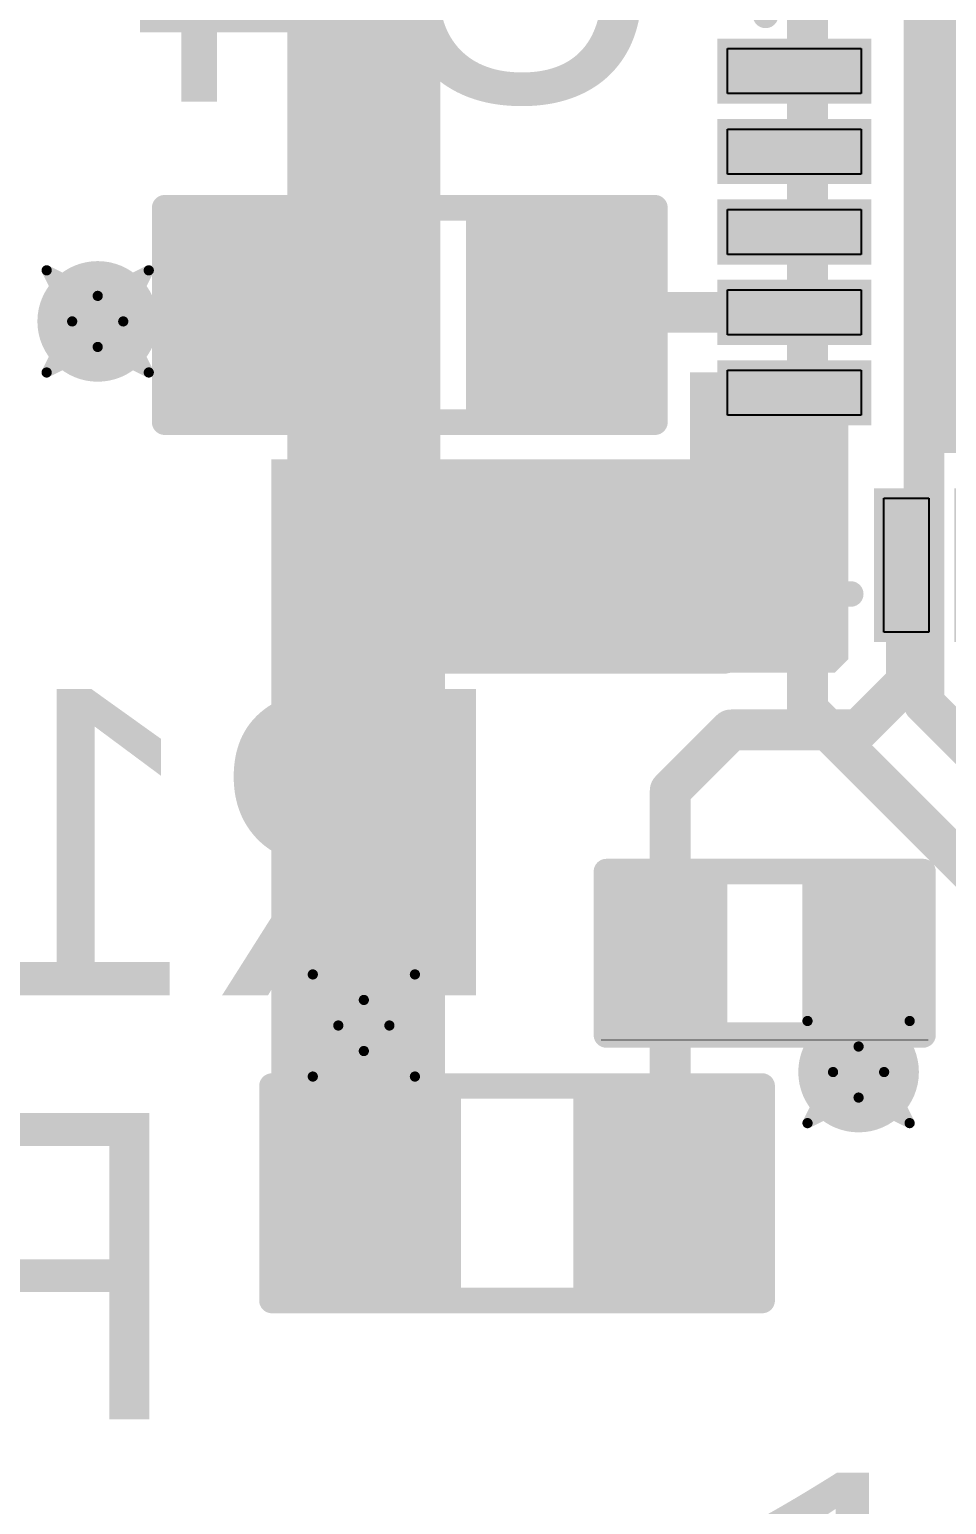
# Model space of a CAD drawing. Header units: inches. Extents: x -11 to 1110, y -7 to 455.
# Drawn here: x 567.88 to 572.45, y 8.62 to 15.96 of the extents above; entities that cross this region are included whole.
import ezdxf

# ---------------------------------------------------------------- set-up
doc = ezdxf.new("R2010")
doc.units = ezdxf.units.IN
for name, color, linetype in [('Bottom Layer', 5, 'Continuous'), ('Bottom Overlay', 54, 'Continuous'), ('Bottom Paste', 16, 'Continuous'), ('Bottom Solder', 6, 'Continuous'), ('Drill Drawing', 1, 'Continuous'), ('Top Layer', 1, 'Continuous'), ('Via Holes', 16, 'Continuous')]:
    doc.layers.add(name, color=color, linetype=linetype)
doc.styles.add('Arial', font='', dxfattribs={"height": 0.2})
doc.styles.get('Arial').set_extended_font_data('Arial')

# ---------------------------------------------------------------- blocks, each defined once
blk = doc.blocks.new('VQFN_CLIP_28_EP_3_5_4_5___B_7')
at = {"layer": 'Bottom Layer'}
for points in [[(-0.9121, 1.825), (-0.9121, 2.49), (-0.6881, 2.49), (-0.6881, 1.825)], [(-0.5121, 1.825), (-0.5121, 2.49), (-0.288, 2.49), (-0.288, 1.825)], [(-0.112, 1.825), (-0.112, 2.49), (0.112, 2.49), (0.112, 1.825)], [(0.288, 1.825), (0.288, 2.49), (0.5121, 2.49), (0.5121, 1.825)], [(0.6881, 1.825), (0.6881, 2.49), (0.9121, 2.49), (0.9121, 1.825)], [(-1.9901, 1.4879), (-1.9901, 1.7119), (-1.3251, 1.7119), (-1.3251, 1.4879)], [(1.3251, 1.4879), (1.3251, 1.7119), (1.9901, 1.7119), (1.9901, 1.4879)], [(-1.05, -1.55), (-1.05, 1.55), (1.05, 1.55), (1.05, -1.55)], [(-1.9901, 1.0879), (-1.9901, 1.3119), (-1.3251, 1.3119), (-1.3251, 1.0879)], [(1.3251, 1.0879), (1.3251, 1.3119), (1.9901, 1.3119), (1.9901, 1.0879)], [(-1.9901, 0.6881), (-1.9901, 0.9121), (-1.3251, 0.9121), (-1.3251, 0.6881)], [(1.3251, 0.6881), (1.3251, 0.9121), (1.9901, 0.9121), (1.9901, 0.6881)], [(-1.9901, 0.288), (-1.9901, 0.5121), (-1.3251, 0.5121), (-1.3251, 0.288)], [(1.3251, 0.288), (1.3251, 0.5121), (1.9901, 0.5121), (1.9901, 0.288)], [(-1.9901, -0.112), (-1.9901, 0.112), (-1.3251, 0.112), (-1.3251, -0.112)], [(1.3251, -0.112), (1.3251, 0.112), (1.9901, 0.112), (1.9901, -0.112)], [(-1.9901, -0.5121), (-1.9901, -0.288), (-1.3251, -0.288), (-1.3251, -0.5121)], [(1.3251, -0.5121), (1.3251, -0.288), (1.9901, -0.288), (1.9901, -0.5121)], [(-1.9901, -0.9121), (-1.9901, -0.6881), (-1.3251, -0.6881), (-1.3251, -0.9121)], [(1.3251, -0.9121), (1.3251, -0.6881), (1.9901, -0.6881), (1.9901, -0.9121)], [(-1.9901, -1.3119), (-1.9901, -1.0879), (-1.3251, -1.0879), (-1.3251, -1.3119)], [(1.3251, -1.3119), (1.3251, -1.0879), (1.9901, -1.0879), (1.9901, -1.3119)], [(-1.9901, -1.7119), (-1.9901, -1.4879), (-1.3251, -1.4879), (-1.3251, -1.7119)], [(1.3251, -1.7119), (1.3251, -1.4879), (1.9901, -1.4879), (1.9901, -1.7119)], [(-0.9121, -2.49), (-0.9121, -1.825), (-0.6881, -1.825), (-0.6881, -2.49)], [(-0.5121, -2.49), (-0.5121, -1.825), (-0.288, -1.825), (-0.288, -2.49)], [(-0.112, -2.49), (-0.112, -1.825), (0.112, -1.825), (0.112, -2.49)], [(0.288, -2.49), (0.288, -1.825), (0.5121, -1.825), (0.5121, -2.49)], [(0.6881, -2.49), (0.6881, -1.825), (0.9121, -1.825), (0.9121, -2.49)]]:
    blk.add_hatch(color=5, dxfattribs=at).paths.add_polyline_path(points)
at = {"layer": 'Bottom Solder'}
for points in [[(-0.9621, 1.775), (-0.9621, 2.54), (-0.6381, 2.54), (-0.6381, 1.775)], [(-0.5621, 1.775), (-0.5621, 2.54), (-0.238, 2.54), (-0.238, 1.775)], [(-0.162, 1.775), (-0.162, 2.54), (0.162, 2.54), (0.162, 1.775)], [(0.238, 1.775), (0.238, 2.54), (0.5621, 2.54), (0.5621, 1.775)], [(0.6381, 1.775), (0.6381, 2.54), (0.9621, 2.54), (0.9621, 1.775)], [(-2.0401, 1.4379), (-2.0401, 1.7619), (-1.2751, 1.7619), (-1.2751, 1.4379)], [(1.2751, 1.4379), (1.2751, 1.7619), (2.0401, 1.7619), (2.0401, 1.4379)], [(-1.1, -1.6), (-1.1, 1.6), (1.1, 1.6), (1.1, -1.6)], [(-2.0401, 1.0379), (-2.0401, 1.3619), (-1.2751, 1.3619), (-1.2751, 1.0379)], [(1.2751, 1.0379), (1.2751, 1.3619), (2.0401, 1.3619), (2.0401, 1.0379)], [(-2.0401, 0.6381), (-2.0401, 0.9621), (-1.2751, 0.9621), (-1.2751, 0.6381)], [(1.2751, 0.6381), (1.2751, 0.9621), (2.0401, 0.9621), (2.0401, 0.6381)], [(-2.0401, 0.238), (-2.0401, 0.5621), (-1.2751, 0.5621), (-1.2751, 0.238)], [(1.2751, 0.238), (1.2751, 0.5621), (2.0401, 0.5621), (2.0401, 0.238)], [(-2.0401, -0.162), (-2.0401, 0.162), (-1.2751, 0.162), (-1.2751, -0.162)], [(1.2751, -0.162), (1.2751, 0.162), (2.0401, 0.162), (2.0401, -0.162)], [(-2.0401, -0.5621), (-2.0401, -0.238), (-1.2751, -0.238), (-1.2751, -0.5621)], [(1.2751, -0.5621), (1.2751, -0.238), (2.0401, -0.238), (2.0401, -0.5621)], [(-2.0401, -0.9621), (-2.0401, -0.6381), (-1.2751, -0.6381), (-1.2751, -0.9621)], [(1.2751, -0.9621), (1.2751, -0.6381), (2.0401, -0.6381), (2.0401, -0.9621)], [(-2.0401, -1.3619), (-2.0401, -1.0379), (-1.2751, -1.0379), (-1.2751, -1.3619)], [(1.2751, -1.3619), (1.2751, -1.0379), (2.0401, -1.0379), (2.0401, -1.3619)], [(-2.0401, -1.7619), (-2.0401, -1.4379), (-1.2751, -1.4379), (-1.2751, -1.7619)], [(1.2751, -1.7619), (1.2751, -1.4379), (2.0401, -1.4379), (2.0401, -1.7619)], [(-0.9621, -2.54), (-0.9621, -1.775), (-0.6381, -1.775), (-0.6381, -2.54)], [(-0.5621, -2.54), (-0.5621, -1.775), (-0.238, -1.775), (-0.238, -2.54)], [(-0.162, -2.54), (-0.162, -1.775), (0.162, -1.775), (0.162, -2.54)], [(0.238, -2.54), (0.238, -1.775), (0.5621, -1.775), (0.5621, -2.54)], [(0.6381, -2.54), (0.6381, -1.775), (0.9621, -1.775), (0.9621, -2.54)]]:
    blk.add_hatch(color=6, dxfattribs=at).paths.add_polyline_path(points)
at = {"layer": 'Bottom Overlay'}
for points in [[(-1.0771, 2.3008, 0.127, 0.127, 0), (-1.8008, 2.3008, 0.127, 0.127, 0)], [(-1.8008, 1.8771, 0.127, 0.127, 0), (-1.8008, 2.3008, 0.127, 0.127, 0)], [(1.8008, 2.3008, 0.127, 0.127, 0), (1.0771, 2.3008, 0.127, 0.127, 0)], [(1.8008, 1.8771, 0.127, 0.127, 0), (1.8008, 2.3008, 0.127, 0.127, 0)], [(-2.2706, -1.7421, 0.127, 0.127, 0), (-2.2706, -1.4881, 0.127, 0.127, 0)], [(-2.1436, -1.6151, 0.127, 0.127, 0), (-2.2706, -1.4881, 0.127, 0.127, 0)], [(-2.2706, -1.7421, 0.127, 0.127, 0), (-2.1436, -1.6151, 0.127, 0.127, 0)], [(-1.8008, -2.3008, 0.127, 0.127, 0), (-1.8008, -1.8771, 0.127, 0.127, 0)], [(1.8008, -2.3008, 0.127, 0.127, 0), (1.8008, -1.8771, 0.127, 0.127, 0)], [(-1.0771, -2.3008, 0.127, 0.127, 0), (-1.8008, -2.3008, 0.127, 0.127, 0)], [(1.8008, -2.3008, 0.127, 0.127, 0), (1.0771, -2.3008, 0.127, 0.127, 0)]]:
    blk.add_lwpolyline(points, format="xyseb", dxfattribs=at)
for points in [[(-1.8326, 2.3008, 0.0635, 0.0635, 1), (-1.7691, 2.3008, 0.0635, 0.0635, 1)], [(-1.8326, 2.3008, 0.0635, 0.0635, 1), (-1.7691, 2.3008, 0.0635, 0.0635, 1)], [(-1.1089, 2.3008, 0.0635, 0.0635, 1), (-1.0454, 2.3008, 0.0635, 0.0635, 1)], [(1.0454, 2.3008, 0.0635, 0.0635, 1), (1.1089, 2.3008, 0.0635, 0.0635, 1)], [(1.7691, 2.3008, 0.0635, 0.0635, 1), (1.8326, 2.3008, 0.0635, 0.0635, 1)], [(1.7691, 2.3008, 0.0635, 0.0635, 1), (1.8326, 2.3008, 0.0635, 0.0635, 1)], [(-1.8326, 1.8771, 0.0635, 0.0635, 1), (-1.7691, 1.8771, 0.0635, 0.0635, 1)], [(1.7691, 1.8771, 0.0635, 0.0635, 1), (1.8326, 1.8771, 0.0635, 0.0635, 1)], [(-2.3023, -1.4881, 0.0635, 0.0635, 1), (-2.2388, -1.4881, 0.0635, 0.0635, 1)], [(-2.3023, -1.4881, 0.0635, 0.0635, 1), (-2.2388, -1.4881, 0.0635, 0.0635, 1)], [(-2.1753, -1.6151, 0.0635, 0.0635, 1), (-2.1118, -1.6151, 0.0635, 0.0635, 1)], [(-2.1753, -1.6151, 0.0635, 0.0635, 1), (-2.1118, -1.6151, 0.0635, 0.0635, 1)], [(-2.3023, -1.7421, 0.0635, 0.0635, 1), (-2.2388, -1.7421, 0.0635, 0.0635, 1)], [(-2.3023, -1.7421, 0.0635, 0.0635, 1), (-2.2388, -1.7421, 0.0635, 0.0635, 1)], [(-1.8326, -1.8771, 0.0635, 0.0635, 1), (-1.7691, -1.8771, 0.0635, 0.0635, 1)], [(1.7691, -1.8771, 0.0635, 0.0635, 1), (1.8326, -1.8771, 0.0635, 0.0635, 1)], [(-1.8326, -2.3008, 0.0635, 0.0635, 1), (-1.7691, -2.3008, 0.0635, 0.0635, 1)], [(-1.8326, -2.3008, 0.0635, 0.0635, 1), (-1.7691, -2.3008, 0.0635, 0.0635, 1)], [(-1.1089, -2.3008, 0.0635, 0.0635, 1), (-1.0454, -2.3008, 0.0635, 0.0635, 1)], [(1.0454, -2.3008, 0.0635, 0.0635, 1), (1.1089, -2.3008, 0.0635, 0.0635, 1)], [(1.7691, -2.3008, 0.0635, 0.0635, 1), (1.8326, -2.3008, 0.0635, 0.0635, 1)], [(1.7691, -2.3008, 0.0635, 0.0635, 1), (1.8326, -2.3008, 0.0635, 0.0635, 1)]]:
    blk.add_lwpolyline(points, format="xyseb", close=True, dxfattribs=at)
at = {"layer": 'Bottom Paste'}
for p, q in [((-0.912, 1.825), (-0.912, 2.49)), ((-0.912, 2.49), (-0.688, 2.49)), ((-0.688, 2.49), (-0.688, 1.825)), ((-0.512, 1.825), (-0.512, 2.49)), ((-0.512, 2.49), (-0.288, 2.49)), ((-0.288, 2.49), (-0.288, 1.825)), ((-0.112, 1.825), (-0.112, 2.49)), ((-0.112, 2.49), (0.112, 2.49)), ((0.112, 2.49), (0.112, 1.825)), ((0.288, 1.825), (0.288, 2.49)), ((0.288, 2.49), (0.512, 2.49)), ((0.512, 2.49), (0.512, 1.825)), ((0.688, 1.825), (0.688, 2.49)), ((0.688, 2.49), (0.912, 2.49)), ((0.912, 2.49), (0.912, 1.825)), ((-0.688, 1.825), (-0.912, 1.825)), ((-0.688, 1.825), (-0.688, 1.825)), ((-0.288, 1.825), (-0.512, 1.825)), ((-0.288, 1.825), (-0.288, 1.825)), ((0.112, 1.825), (-0.112, 1.825)), ((0.112, 1.825), (0.112, 1.825)), ((0.512, 1.825), (0.288, 1.825)), ((0.512, 1.825), (0.512, 1.825)), ((0.912, 1.825), (0.688, 1.825)), ((0.912, 1.825), (0.912, 1.825)), ((-1.99, 1.488), (-1.99, 1.712)), ((-1.99, 1.712), (-1.325, 1.712)), ((-1.325, 1.712), (-1.325, 1.488)), ((1.325, 1.488), (1.325, 1.712)), ((1.325, 1.712), (1.99, 1.712)), ((1.99, 1.712), (1.99, 1.488)), ((-1.325, 1.488), (-1.99, 1.488)), ((-1.325, 1.488), (-1.325, 1.488)), ((1.99, 1.488), (1.325, 1.488)), ((1.99, 1.488), (1.99, 1.488)), ((-1.99, 1.312), (-1.325, 1.312)), ((-1.99, 1.088), (-1.99, 1.312)), ((-1.99, 1.312), (-1.99, 1.312)), ((-1.325, 1.312), (-1.325, 1.088)), ((-0.9, 1.3), (0.9, 1.3)), ((-0.9, -1.3), (-0.9, 1.3)), ((-0.9, 1.3), (-0.9, 1.3)), ((0.9, 1.3), (0.9, -1.3)), ((1.325, 1.088), (1.325, 1.312)), ((1.325, 1.312), (1.99, 1.312)), ((1.99, 1.312), (1.99, 1.088)), ((-1.325, 1.088), (-1.99, 1.088)), ((1.99, 1.088), (1.325, 1.088)), ((1.99, 1.088), (1.99, 1.088)), ((-1.99, 0.688), (-1.99, 0.912)), ((-1.99, 0.912), (-1.325, 0.912)), ((-1.325, 0.912), (-1.325, 0.688)), ((1.325, 0.912), (1.99, 0.912)), ((1.325, 0.688), (1.325, 0.912)), ((1.325, 0.912), (1.325, 0.912)), ((1.99, 0.912), (1.99, 0.688)), ((-1.325, 0.688), (-1.99, 0.688)), ((-1.325, 0.688), (-1.325, 0.688)), ((1.99, 0.688), (1.325, 0.688)), ((-1.99, 0.288), (-1.99, 0.512)), ((-1.99, 0.512), (-1.325, 0.512)), ((-1.325, 0.512), (-1.325, 0.288)), ((1.325, 0.512), (1.99, 0.512)), ((1.325, 0.288), (1.325, 0.512)), ((1.325, 0.512), (1.325, 0.512)), ((1.99, 0.512), (1.99, 0.288)), ((-1.325, 0.288), (-1.99, 0.288)), ((-1.325, 0.288), (-1.325, 0.288)), ((1.99, 0.288), (1.325, 0.288)), ((-1.99, -0.112), (-1.99, 0.112)), ((-1.99, 0.112), (-1.325, 0.112)), ((-1.325, 0.112), (-1.325, -0.112)), ((1.325, 0.112), (1.99, 0.112)), ((1.325, -0.112), (1.325, 0.112)), ((1.325, 0.112), (1.325, 0.112)), ((1.99, 0.112), (1.99, -0.112)), ((-1.325, -0.112), (-1.99, -0.112)), ((-1.325, -0.112), (-1.325, -0.112)), ((1.99, -0.112), (1.325, -0.112)), ((-1.99, -0.512), (-1.99, -0.288)), ((-1.99, -0.288), (-1.325, -0.288)), ((-1.325, -0.288), (-1.325, -0.512)), ((1.325, -0.288), (1.99, -0.288)), ((1.325, -0.512), (1.325, -0.288)), ((1.325, -0.288), (1.325, -0.288)), ((1.99, -0.288), (1.99, -0.512)), ((-1.325, -0.512), (-1.99, -0.512)), ((-1.325, -0.512), (-1.325, -0.512)), ((1.99, -0.512), (1.325, -0.512)), ((-1.99, -0.912), (-1.99, -0.688)), ((-1.99, -0.688), (-1.325, -0.688)), ((-1.325, -0.688), (-1.325, -0.912)), ((1.325, -0.688), (1.99, -0.688)), ((1.325, -0.912), (1.325, -0.688)), ((1.325, -0.688), (1.325, -0.688)), ((1.99, -0.688), (1.99, -0.912)), ((-1.325, -0.912), (-1.99, -0.912)), ((-1.325, -0.912), (-1.325, -0.912)), ((1.99, -0.912), (1.325, -0.912)), ((-1.99, -1.088), (-1.325, -1.088)), ((-1.99, -1.312), (-1.99, -1.088)), ((-1.99, -1.088), (-1.99, -1.088)), ((-1.325, -1.088), (-1.325, -1.312)), ((1.325, -1.088), (1.99, -1.088)), ((1.325, -1.312), (1.325, -1.088)), ((1.325, -1.088), (1.325, -1.088)), ((1.99, -1.088), (1.99, -1.312)), ((-1.325, -1.312), (-1.99, -1.312)), ((0.9, -1.3), (-0.9, -1.3)), ((1.99, -1.312), (1.325, -1.312)), ((-1.99, -1.488), (-1.325, -1.488)), ((-1.99, -1.712), (-1.99, -1.488)), ((-1.99, -1.488), (-1.99, -1.488)), ((-1.325, -1.488), (-1.325, -1.712)), ((1.325, -1.488), (1.99, -1.488)), ((1.325, -1.712), (1.325, -1.488)), ((1.325, -1.488), (1.325, -1.488)), ((1.99, -1.488), (1.99, -1.712)), ((-1.325, -1.712), (-1.99, -1.712)), ((1.99, -1.712), (1.325, -1.712)), ((-0.912, -2.49), (-0.912, -1.825)), ((-0.912, -1.825), (-0.688, -1.825)), ((-0.688, -1.825), (-0.688, -2.49)), ((-0.512, -1.825), (-0.288, -1.825)), ((-0.512, -2.49), (-0.512, -1.825)), ((-0.512, -1.825), (-0.512, -1.825)), ((-0.288, -1.825), (-0.288, -2.49)), ((-0.112, -1.825), (0.112, -1.825)), ((-0.112, -2.49), (-0.112, -1.825)), ((-0.112, -1.825), (-0.112, -1.825)), ((0.112, -1.825), (0.112, -2.49)), ((0.288, -2.49), (0.288, -1.825)), ((0.288, -1.825), (0.512, -1.825)), ((0.512, -1.825), (0.512, -2.49)), ((0.688, -2.49), (0.688, -1.825)), ((0.688, -1.825), (0.912, -1.825)), ((0.912, -1.825), (0.912, -2.49)), ((-0.688, -2.49), (-0.912, -2.49)), ((-0.688, -2.49), (-0.688, -2.49)), ((-0.288, -2.49), (-0.512, -2.49)), ((0.112, -2.49), (-0.112, -2.49)), ((0.512, -2.49), (0.288, -2.49)), ((0.512, -2.49), (0.512, -2.49)), ((0.912, -2.49), (0.688, -2.49)), ((0.912, -2.49), (0.912, -2.49))]:
    blk.add_line(p, q, dxfattribs=at)
blk = doc.blocks.new('R___0603_B_33')
at = {"layer": 'Bottom Layer'}
for points in [[(-1.143, -0.4445), (-1.143, 0.4445), (-0.381, 0.4445), (-0.381, -0.4445)], [(0.381, -0.4445), (0.381, 0.4445), (1.143, 0.4445), (1.143, -0.4445)]]:
    blk.add_hatch(color=5, dxfattribs=at).paths.add_polyline_path(points)
at = {"layer": 'Bottom Paste'}
for points in [[(-1.143, -0.4445), (-1.143, 0.4445), (-0.381, 0.4445), (-0.381, -0.4445)], [(0.381, -0.4445), (0.381, 0.4445), (1.143, 0.4445), (1.143, -0.4445)]]:
    blk.add_hatch(color=16, dxfattribs=at).paths.add_polyline_path(points)
at = {"layer": 'Bottom Solder'}
for points in [[(-1.2446, -0.5461), (-1.2446, 0.5461), (-0.2794, 0.5461), (-0.2794, -0.5461)], [(0.2794, -0.5461), (0.2794, 0.5461), (1.2446, 0.5461), (1.2446, -0.5461)]]:
    blk.add_hatch(color=6, dxfattribs=at).paths.add_polyline_path(points)
at = {"layer": 'Bottom Overlay'}
for points in [[(1.2192, 0.5334, 0.127, 0.127, 0), (-1.2192, 0.5334, 0.127, 0.127, 0)], [(-1.2192, 0.5334, 0.127, 0.127, 0), (-1.2192, -0.5334, 0.127, 0.127, 0)], [(1.2192, 0.5334, 0.127, 0.127, 0), (1.2192, -0.5334, 0.127, 0.127, 0)], [(1.2192, -0.5334, 0.127, 0.127, 0), (-1.2192, -0.5334, 0.127, 0.127, 0)]]:
    blk.add_lwpolyline(points, format="xyseb", dxfattribs=at)
for points in [[(-1.25095, 0.5334, 0.0635, 0.0635, 1), (-1.18745, 0.5334, 0.0635, 0.0635, 1)], [(-1.25095, 0.5334, 0.0635, 0.0635, 1), (-1.18745, 0.5334, 0.0635, 0.0635, 1)], [(1.18745, 0.5334, 0.0635, 0.0635, 1), (1.25095, 0.5334, 0.0635, 0.0635, 1)], [(1.18745, 0.5334, 0.0635, 0.0635, 1), (1.25095, 0.5334, 0.0635, 0.0635, 1)], [(-1.25095, -0.5334, 0.0635, 0.0635, 1), (-1.18745, -0.5334, 0.0635, 0.0635, 1)], [(-1.25095, -0.5334, 0.0635, 0.0635, 1), (-1.18745, -0.5334, 0.0635, 0.0635, 1)], [(1.18745, -0.5334, 0.0635, 0.0635, 1), (1.25095, -0.5334, 0.0635, 0.0635, 1)], [(1.18745, -0.5334, 0.0635, 0.0635, 1), (1.25095, -0.5334, 0.0635, 0.0635, 1)]]:
    blk.add_lwpolyline(points, format="xyseb", close=True, dxfattribs=at)
blk = doc.blocks.new('R___0402_B_35')
at = {"layer": 'Bottom Layer'}
for points in [[(-0.2413, 0.3175), (-0.2413, -0.3175), (-0.6985, -0.3175), (-0.6985, 0.3175)], [(0.6985, 0.3175), (0.6985, -0.3175), (0.2413, -0.3175), (0.2413, 0.3175)]]:
    blk.add_hatch(color=5, dxfattribs=at).paths.add_polyline_path(points)
at = {"layer": 'Bottom Paste'}
for points in [[(-0.2413, 0.3175), (-0.2413, -0.3175), (-0.6985, -0.3175), (-0.6985, 0.3175)], [(0.6985, 0.3175), (0.6985, -0.3175), (0.2413, -0.3175), (0.2413, 0.3175)]]:
    blk.add_hatch(color=16, dxfattribs=at).paths.add_polyline_path(points)
at = {"layer": 'Bottom Solder'}
for points in [[(-0.1863, 0.3725), (-0.1863, -0.3725), (-0.7535, -0.3725), (-0.7535, 0.3725)], [(0.7535, 0.3725), (0.7535, -0.3725), (0.1863, -0.3725), (0.1863, 0.3725)]]:
    blk.add_hatch(color=6, dxfattribs=at).paths.add_polyline_path(points)
at = {"layer": 'Bottom Overlay'}
for points in [[(0.7874, 0.4064, 0.127, 0.127, 0), (-0.7874, 0.4064, 0.127, 0.127, 0)], [(-0.7874, 0.4064, 0.127, 0.127, 0), (-0.7874, -0.4064, 0.127, 0.127, 0)], [(0.7874, 0.4064, 0.127, 0.127, 0), (0.7874, -0.4064, 0.127, 0.127, 0)], [(0.8128, 0.4318, 0.00323, 0.00323, 0), (-0.8128, 0.4318, 0.00323, 0.00323, 0)], [(0.7874, -0.4064, 0.127, 0.127, 0), (-0.7874, -0.4064, 0.127, 0.127, 0)]]:
    blk.add_lwpolyline(points, format="xyseb", dxfattribs=at)
for points in [[(-0.8191, 0.4064, 0.0635, 0.0635, 1), (-0.7556, 0.4064, 0.0635, 0.0635, 1)], [(-0.8191, 0.4064, 0.0635, 0.0635, 1), (-0.7556, 0.4064, 0.0635, 0.0635, 1)], [(0.7556, 0.4064, 0.0635, 0.0635, 1), (0.8191, 0.4064, 0.0635, 0.0635, 1)], [(0.7556, 0.4064, 0.0635, 0.0635, 1), (0.8191, 0.4064, 0.0635, 0.0635, 1)], [(-0.8136, 0.4318, 0.00161, 0.00161, 1), (-0.812, 0.4318, 0.00161, 0.00161, 1)], [(0.812, 0.4318, 0.00161, 0.00161, 1), (0.8136, 0.4318, 0.00161, 0.00161, 1)], [(-0.8191, -0.4064, 0.0635, 0.0635, 1), (-0.7556, -0.4064, 0.0635, 0.0635, 1)], [(-0.8191, -0.4064, 0.0635, 0.0635, 1), (-0.7556, -0.4064, 0.0635, 0.0635, 1)], [(0.7556, -0.4064, 0.0635, 0.0635, 1), (0.8191, -0.4064, 0.0635, 0.0635, 1)], [(0.7556, -0.4064, 0.0635, 0.0635, 1), (0.8191, -0.4064, 0.0635, 0.0635, 1)]]:
    blk.add_lwpolyline(points, format="xyseb", close=True, dxfattribs=at)
blk = doc.blocks.new('R___0603_B_37')
at = {"layer": 'Bottom Layer'}
for points in [[(-1.143, -0.4445), (-1.143, 0.4445), (-0.381, 0.4445), (-0.381, -0.4445)], [(0.381, -0.4445), (0.381, 0.4445), (1.143, 0.4445), (1.143, -0.4445)]]:
    blk.add_hatch(color=5, dxfattribs=at).paths.add_polyline_path(points)
at = {"layer": 'Bottom Paste'}
for points in [[(-1.143, -0.4445), (-1.143, 0.4445), (-0.381, 0.4445), (-0.381, -0.4445)], [(0.381, -0.4445), (0.381, 0.4445), (1.143, 0.4445), (1.143, -0.4445)]]:
    blk.add_hatch(color=16, dxfattribs=at).paths.add_polyline_path(points)
at = {"layer": 'Bottom Solder'}
for points in [[(-1.2446, -0.5461), (-1.2446, 0.5461), (-0.2794, 0.5461), (-0.2794, -0.5461)], [(0.2794, -0.5461), (0.2794, 0.5461), (1.2446, 0.5461), (1.2446, -0.5461)]]:
    blk.add_hatch(color=6, dxfattribs=at).paths.add_polyline_path(points)
at = {"layer": 'Bottom Overlay'}
for points in [[(1.2192, 0.5334, 0.127, 0.127, 0), (-1.2192, 0.5334, 0.127, 0.127, 0)], [(-1.2192, 0.5334, 0.127, 0.127, 0), (-1.2192, -0.5334, 0.127, 0.127, 0)], [(1.2192, 0.5334, 0.127, 0.127, 0), (1.2192, -0.5334, 0.127, 0.127, 0)], [(1.2192, -0.5334, 0.127, 0.127, 0), (-1.2192, -0.5334, 0.127, 0.127, 0)]]:
    blk.add_lwpolyline(points, format="xyseb", dxfattribs=at)
for points in [[(-1.25095, 0.5334, 0.0635, 0.0635, 1), (-1.18745, 0.5334, 0.0635, 0.0635, 1)], [(-1.25095, 0.5334, 0.0635, 0.0635, 1), (-1.18745, 0.5334, 0.0635, 0.0635, 1)], [(1.18745, 0.5334, 0.0635, 0.0635, 1), (1.25095, 0.5334, 0.0635, 0.0635, 1)], [(1.18745, 0.5334, 0.0635, 0.0635, 1), (1.25095, 0.5334, 0.0635, 0.0635, 1)], [(-1.25095, -0.5334, 0.0635, 0.0635, 1), (-1.18745, -0.5334, 0.0635, 0.0635, 1)], [(-1.25095, -0.5334, 0.0635, 0.0635, 1), (-1.18745, -0.5334, 0.0635, 0.0635, 1)], [(1.18745, -0.5334, 0.0635, 0.0635, 1), (1.25095, -0.5334, 0.0635, 0.0635, 1)], [(1.18745, -0.5334, 0.0635, 0.0635, 1), (1.25095, -0.5334, 0.0635, 0.0635, 1)]]:
    blk.add_lwpolyline(points, format="xyseb", close=True, dxfattribs=at)

msp = doc.modelspace()

# ---------------------------------------------------------------- hatches: boundary and pattern name
at = {"layer": 'Bottom Layer'}
h = msp.add_hatch(color=5, dxfattribs=at)
edge = h.paths.add_edge_path()
edge.add_arc((568.2234, 14.5034), 0.3, 0, 360)
msp.add_hatch(color=5, dxfattribs=at).paths.add_polyline_path([(571.9572, 13.8011), (571.9564, 13.8011), (571.9564, 12.8227), (571.89, 12.7563), (571.373, 12.7563), (571.3455, 12.7508), (569.9506, 12.7508), (569.9506, 9.7282), (569.087, 9.7282), (569.087, 13.8176), (571.1698, 13.8176), (571.1698, 14.2494), (571.9572, 14.2494)])
h = msp.add_hatch(color=5, dxfattribs=at)
edge = h.paths.add_edge_path()
edge.add_arc((569.5472, 11.0012), 0.3, 0, 360)
h = msp.add_hatch(color=5, dxfattribs=at)
edge = h.paths.add_edge_path()
edge.add_arc((572.008, 10.7696), 0.3, 0, 360)
at = {"layer": 'Top Layer'}
h = msp.add_hatch(color=1, dxfattribs=at)
edge = h.paths.add_edge_path()
edge.add_arc((568.2234, 14.5034), 0.3, 0, 360)
h = msp.add_hatch(color=1, dxfattribs=at)
edge = h.paths.add_edge_path()
edge.add_arc((569.5472, 11.0012), 0.3, 0, 360)
h = msp.add_hatch(color=1, dxfattribs=at)
edge = h.paths.add_edge_path()
edge.add_arc((572.008, 10.7696), 0.3, 0, 360)
at = {"layer": 'Via Holes'}
h = msp.add_hatch(color=7, dxfattribs=at)
edge = h.paths.add_edge_path()
edge.add_arc((568.2234, 14.5034), 0.15, 0, 360)
h = msp.add_hatch(color=7, dxfattribs=at)
edge = h.paths.add_edge_path()
edge.add_arc((569.5472, 11.0012), 0.15, 0, 360)
h = msp.add_hatch(color=7, dxfattribs=at)
edge = h.paths.add_edge_path()
edge.add_arc((572.008, 10.7696), 0.15, 0, 360)

# ---------------------------------------------------------------- linework, layer by layer
at = {"layer": 'Bottom Layer'}
for points in [[(570.5378, 14.5354, 0.2032, 0.2032, 0), (570.5508, 14.5484, 0.2032, 0.2032, 0)], [(570.5508, 14.5484, 0.2032, 0.2032, 0), (571.6887, 14.5484, 0.2032, 0.2032, 0)], [(572.2462, 12.7096, 0.2032, 0.2032, 0), (572.2462, 13.2908, 0.2032, 0.2032, 0)], [(572.008, 12.4714, 0.2032, 0.2032, 0), (572.2462, 12.7096, 0.2032, 0.2032, 0)], [(571.0712, 12.1696, 0.2032, 0.2032, 0), (571.373, 12.4714, 0.2032, 0.2032, 0)], [(571.373, 12.4714, 0.2032, 0.2032, 0), (572.008, 12.4714, 0.2032, 0.2032, 0)], [(571.0712, 11.3604, 0.2032, 0.2032, 0), (571.0712, 12.1696, 0.2032, 0.2032, 0)], [(571.0712, 10.1666, 0.2032, 0.2032, 0), (571.0712, 11.3604, 0.2032, 0.2032, 0)], [(569.5472, 10.1666, 0.762, 0.762, 0), (569.5472, 11.0012, 0.762, 0.762, 0)]]:
    msp.add_lwpolyline(points, format="xyseb", dxfattribs=at)
for points in [[(570.487, 14.5354, 0.1016, 0.1016, 1), (570.5886, 14.5354, 0.1016, 0.1016, 1)], [(570.5, 14.5484, 0.1016, 0.1016, 1), (570.6016, 14.5484, 0.1016, 0.1016, 1)], [(570.5, 14.5484, 0.1016, 0.1016, 1), (570.6016, 14.5484, 0.1016, 0.1016, 1)], [(571.6379, 14.5484, 0.1016, 0.1016, 1), (571.7395, 14.5484, 0.1016, 0.1016, 1)], [(572.1954, 13.2908, 0.1016, 0.1016, 1), (572.297, 13.2908, 0.1016, 0.1016, 1)], [(572.1954, 12.7096, 0.1016, 0.1016, 1), (572.297, 12.7096, 0.1016, 0.1016, 1)], [(572.1954, 12.7096, 0.1016, 0.1016, 1), (572.297, 12.7096, 0.1016, 0.1016, 1)], [(571.3222, 12.4714, 0.1016, 0.1016, 1), (571.4238, 12.4714, 0.1016, 0.1016, 1)], [(571.3222, 12.4714, 0.1016, 0.1016, 1), (571.4238, 12.4714, 0.1016, 0.1016, 1)], [(571.9572, 12.4714, 0.1016, 0.1016, 1), (572.0588, 12.4714, 0.1016, 0.1016, 1)], [(571.9572, 12.4714, 0.1016, 0.1016, 1), (572.0588, 12.4714, 0.1016, 0.1016, 1)], [(571.0204, 12.1696, 0.1016, 0.1016, 1), (571.122, 12.1696, 0.1016, 0.1016, 1)], [(571.0204, 12.1696, 0.1016, 0.1016, 1), (571.122, 12.1696, 0.1016, 0.1016, 1)], [(571.0204, 11.3604, 0.1016, 0.1016, 1), (571.122, 11.3604, 0.1016, 0.1016, 1)], [(571.0204, 11.3604, 0.1016, 0.1016, 1), (571.122, 11.3604, 0.1016, 0.1016, 1)], [(569.3567, 11.0012, 0.381, 0.381, 1), (569.7377, 11.0012, 0.381, 0.381, 1)], [(569.3567, 10.1666, 0.381, 0.381, 1), (569.7377, 10.1666, 0.381, 0.381, 1)], [(571.0204, 10.1666, 0.1016, 0.1016, 1), (571.122, 10.1666, 0.1016, 0.1016, 1)]]:
    msp.add_lwpolyline(points, format="xyseb", close=True, dxfattribs=at)
at = {"layer": 'Drill Drawing'}
for points in [[(567.9694, 14.7574, 0.0508, 0.0508, 0), (568.2234, 14.6304, 0.0508, 0.0508, 0)], [(567.9694, 14.7574, 0.0508, 0.0508, 0), (568.0964, 14.5034, 0.0508, 0.0508, 0)], [(568.2234, 14.6304, 0.0508, 0.0508, 0), (568.4774, 14.7574, 0.0508, 0.0508, 0)], [(568.3504, 14.5034, 0.0508, 0.0508, 0), (568.4774, 14.7574, 0.0508, 0.0508, 0)], [(567.9694, 14.2494, 0.0508, 0.0508, 0), (568.0964, 14.5034, 0.0508, 0.0508, 0)], [(568.3504, 14.5034, 0.0508, 0.0508, 0), (568.4774, 14.2494, 0.0508, 0.0508, 0)], [(567.9694, 14.2494, 0.0508, 0.0508, 0), (568.2234, 14.3764, 0.0508, 0.0508, 0)], [(568.2234, 14.3764, 0.0508, 0.0508, 0), (568.4774, 14.2494, 0.0508, 0.0508, 0)], [(569.2932, 11.2552, 0.0508, 0.0508, 0), (569.5472, 11.1282, 0.0508, 0.0508, 0)], [(569.2932, 11.2552, 0.0508, 0.0508, 0), (569.4202, 11.0012, 0.0508, 0.0508, 0)], [(569.5472, 11.1282, 0.0508, 0.0508, 0), (569.8012, 11.2552, 0.0508, 0.0508, 0)], [(569.6742, 11.0012, 0.0508, 0.0508, 0), (569.8012, 11.2552, 0.0508, 0.0508, 0)], [(569.2932, 10.7472, 0.0508, 0.0508, 0), (569.4202, 11.0012, 0.0508, 0.0508, 0)], [(569.6742, 11.0012, 0.0508, 0.0508, 0), (569.8012, 10.7472, 0.0508, 0.0508, 0)], [(571.754, 11.0236, 0.0508, 0.0508, 0), (572.008, 10.8966, 0.0508, 0.0508, 0)], [(571.754, 11.0236, 0.0508, 0.0508, 0), (571.881, 10.7696, 0.0508, 0.0508, 0)], [(572.008, 10.8966, 0.0508, 0.0508, 0), (572.262, 11.0236, 0.0508, 0.0508, 0)], [(572.135, 10.7696, 0.0508, 0.0508, 0), (572.262, 11.0236, 0.0508, 0.0508, 0)], [(569.2932, 10.7472, 0.0508, 0.0508, 0), (569.5472, 10.8742, 0.0508, 0.0508, 0)], [(569.5472, 10.8742, 0.0508, 0.0508, 0), (569.8012, 10.7472, 0.0508, 0.0508, 0)], [(571.754, 10.5156, 0.0508, 0.0508, 0), (571.881, 10.7696, 0.0508, 0.0508, 0)], [(572.135, 10.7696, 0.0508, 0.0508, 0), (572.262, 10.5156, 0.0508, 0.0508, 0)], [(571.754, 10.5156, 0.0508, 0.0508, 0), (572.008, 10.6426, 0.0508, 0.0508, 0)], [(572.008, 10.6426, 0.0508, 0.0508, 0), (572.262, 10.5156, 0.0508, 0.0508, 0)]]:
    msp.add_lwpolyline(points, format="xyseb", dxfattribs=at)
for points in [[(567.9567, 14.7574, 0.0254, 0.0254, 1), (567.9821, 14.7574, 0.0254, 0.0254, 1)], [(567.9567, 14.7574, 0.0254, 0.0254, 1), (567.9821, 14.7574, 0.0254, 0.0254, 1)], [(568.4647, 14.7574, 0.0254, 0.0254, 1), (568.4901, 14.7574, 0.0254, 0.0254, 1)], [(568.4647, 14.7574, 0.0254, 0.0254, 1), (568.4901, 14.7574, 0.0254, 0.0254, 1)], [(568.2107, 14.6304, 0.0254, 0.0254, 1), (568.2361, 14.6304, 0.0254, 0.0254, 1)], [(568.2107, 14.6304, 0.0254, 0.0254, 1), (568.2361, 14.6304, 0.0254, 0.0254, 1)], [(568.0837, 14.5034, 0.0254, 0.0254, 1), (568.1091, 14.5034, 0.0254, 0.0254, 1)], [(568.0837, 14.5034, 0.0254, 0.0254, 1), (568.1091, 14.5034, 0.0254, 0.0254, 1)], [(568.3377, 14.5034, 0.0254, 0.0254, 1), (568.3631, 14.5034, 0.0254, 0.0254, 1)], [(568.3377, 14.5034, 0.0254, 0.0254, 1), (568.3631, 14.5034, 0.0254, 0.0254, 1)], [(568.2107, 14.3764, 0.0254, 0.0254, 1), (568.2361, 14.3764, 0.0254, 0.0254, 1)], [(568.2107, 14.3764, 0.0254, 0.0254, 1), (568.2361, 14.3764, 0.0254, 0.0254, 1)], [(567.9567, 14.2494, 0.0254, 0.0254, 1), (567.9821, 14.2494, 0.0254, 0.0254, 1)], [(567.9567, 14.2494, 0.0254, 0.0254, 1), (567.9821, 14.2494, 0.0254, 0.0254, 1)], [(568.4647, 14.2494, 0.0254, 0.0254, 1), (568.4901, 14.2494, 0.0254, 0.0254, 1)], [(568.4647, 14.2494, 0.0254, 0.0254, 1), (568.4901, 14.2494, 0.0254, 0.0254, 1)], [(569.2805, 11.2552, 0.0254, 0.0254, 1), (569.3059, 11.2552, 0.0254, 0.0254, 1)], [(569.2805, 11.2552, 0.0254, 0.0254, 1), (569.3059, 11.2552, 0.0254, 0.0254, 1)], [(569.7885, 11.2552, 0.0254, 0.0254, 1), (569.8139, 11.2552, 0.0254, 0.0254, 1)], [(569.7885, 11.2552, 0.0254, 0.0254, 1), (569.8139, 11.2552, 0.0254, 0.0254, 1)], [(569.5345, 11.1282, 0.0254, 0.0254, 1), (569.5599, 11.1282, 0.0254, 0.0254, 1)], [(569.5345, 11.1282, 0.0254, 0.0254, 1), (569.5599, 11.1282, 0.0254, 0.0254, 1)], [(569.4075, 11.0012, 0.0254, 0.0254, 1), (569.4329, 11.0012, 0.0254, 0.0254, 1)], [(569.4075, 11.0012, 0.0254, 0.0254, 1), (569.4329, 11.0012, 0.0254, 0.0254, 1)], [(569.6615, 11.0012, 0.0254, 0.0254, 1), (569.6869, 11.0012, 0.0254, 0.0254, 1)], [(569.6615, 11.0012, 0.0254, 0.0254, 1), (569.6869, 11.0012, 0.0254, 0.0254, 1)], [(571.7413, 11.0236, 0.0254, 0.0254, 1), (571.7667, 11.0236, 0.0254, 0.0254, 1)], [(571.7413, 11.0236, 0.0254, 0.0254, 1), (571.7667, 11.0236, 0.0254, 0.0254, 1)], [(572.2493, 11.0236, 0.0254, 0.0254, 1), (572.2747, 11.0236, 0.0254, 0.0254, 1)], [(572.2493, 11.0236, 0.0254, 0.0254, 1), (572.2747, 11.0236, 0.0254, 0.0254, 1)], [(569.5345, 10.8742, 0.0254, 0.0254, 1), (569.5599, 10.8742, 0.0254, 0.0254, 1)], [(569.5345, 10.8742, 0.0254, 0.0254, 1), (569.5599, 10.8742, 0.0254, 0.0254, 1)], [(571.9953, 10.8966, 0.0254, 0.0254, 1), (572.0207, 10.8966, 0.0254, 0.0254, 1)], [(571.9953, 10.8966, 0.0254, 0.0254, 1), (572.0207, 10.8966, 0.0254, 0.0254, 1)], [(571.8683, 10.7696, 0.0254, 0.0254, 1), (571.8937, 10.7696, 0.0254, 0.0254, 1)], [(571.8683, 10.7696, 0.0254, 0.0254, 1), (571.8937, 10.7696, 0.0254, 0.0254, 1)], [(572.1223, 10.7696, 0.0254, 0.0254, 1), (572.1477, 10.7696, 0.0254, 0.0254, 1)], [(572.1223, 10.7696, 0.0254, 0.0254, 1), (572.1477, 10.7696, 0.0254, 0.0254, 1)], [(569.2805, 10.7472, 0.0254, 0.0254, 1), (569.3059, 10.7472, 0.0254, 0.0254, 1)], [(569.2805, 10.7472, 0.0254, 0.0254, 1), (569.3059, 10.7472, 0.0254, 0.0254, 1)], [(569.7885, 10.7472, 0.0254, 0.0254, 1), (569.8139, 10.7472, 0.0254, 0.0254, 1)], [(569.7885, 10.7472, 0.0254, 0.0254, 1), (569.8139, 10.7472, 0.0254, 0.0254, 1)], [(571.9953, 10.6426, 0.0254, 0.0254, 1), (572.0207, 10.6426, 0.0254, 0.0254, 1)], [(571.9953, 10.6426, 0.0254, 0.0254, 1), (572.0207, 10.6426, 0.0254, 0.0254, 1)], [(571.7413, 10.5156, 0.0254, 0.0254, 1), (571.7667, 10.5156, 0.0254, 0.0254, 1)], [(571.7413, 10.5156, 0.0254, 0.0254, 1), (571.7667, 10.5156, 0.0254, 0.0254, 1)], [(572.2493, 10.5156, 0.0254, 0.0254, 1), (572.2747, 10.5156, 0.0254, 0.0254, 1)], [(572.2493, 10.5156, 0.0254, 0.0254, 1), (572.2747, 10.5156, 0.0254, 0.0254, 1)]]:
    msp.add_lwpolyline(points, format="xyseb", close=True, dxfattribs=at)
at = {"layer": 'Top Layer'}
for points in [[(569.5472, 11.0012, 0.762, 0.762, 0), (569.5472, 26.0204, 0.762, 0.762, 0)], [(571.754, 12.573, 0.2032, 0.2032, 0), (571.754, 17.8308, 0.2032, 0.2032, 0)], [(572.3334, 12.6032, 0.2032, 0.2032, 0), (572.3334, 17.5908, 0.2032, 0.2032, 0)], [(572.3334, 12.6032, 0.2032, 0.2032, 0), (573.6016, 11.335, 0.2032, 0.2032, 0)], [(571.754, 12.573, 0.2032, 0.2032, 0), (573.0524, 11.2746, 0.2032, 0.2032, 0)]]:
    msp.add_lwpolyline(points, format="xyseb", dxfattribs=at)
for points in [[(572.2826, 12.6032, 0.1016, 0.1016, 1), (572.3842, 12.6032, 0.1016, 0.1016, 1)], [(572.2826, 12.6032, 0.1016, 0.1016, 1), (572.3842, 12.6032, 0.1016, 0.1016, 1)], [(571.7032, 12.573, 0.1016, 0.1016, 1), (571.8048, 12.573, 0.1016, 0.1016, 1)], [(571.7032, 12.573, 0.1016, 0.1016, 1), (571.8048, 12.573, 0.1016, 0.1016, 1)], [(569.3567, 11.0012, 0.381, 0.381, 1), (569.7377, 11.0012, 0.381, 0.381, 1)]]:
    msp.add_lwpolyline(points, format="xyseb", close=True, dxfattribs=at)

# ---------------------------------------------------------------- block references
for name, p, rotation in [('VQFN_CLIP_28_EP_3_5_4_5___B_7', (573.8461, 14.9484), 270), ('R___0603_B_33', (569.7758, 14.5354), 180), ('R___0402_B_35', (571.5411, 11.3604), 180), ('R___0603_B_37', (570.3092, 10.1666), 180)]:
    msp.add_blockref(name, p, dxfattribs=dict(rotation=rotation))

# ---------------------------------------------------------------- texts
at = {"layer": 'Bottom Overlay', "style": 'Arial', "text_generation_flag": 2}
for s, p in [('U4', (571.0932, 15.5958)), ('R16', (570.2802, 11.1508)), ('R14', (568.6546, 9.0426))]:
    msp.add_text(s, height=1.524, dxfattribs=at).set_placement(p)
msp.add_text('R17', height=1.524, rotation=270, dxfattribs=at).set_placement((570.535, 4.979))

doc.saveas('drawing.dxf')
